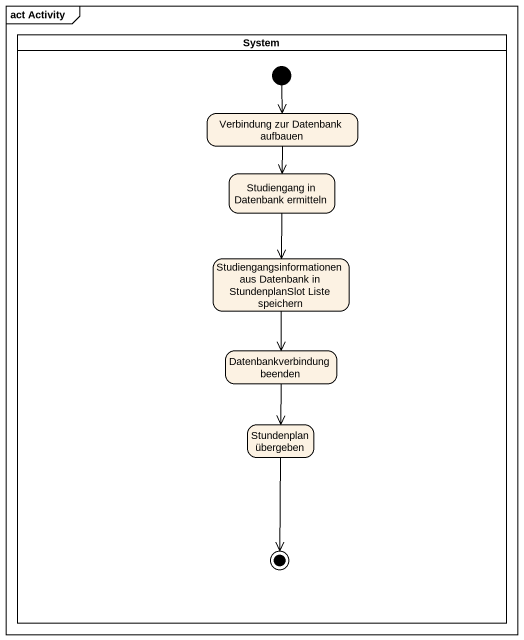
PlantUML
@startuml
mainframe act Activity
hide empty description
state System <<partition>> {
  state "Verbindung zur Datenbank aufbauen" as Verbindung_zur_Datenbank
  state "Studiengang in Datenbank ermitteln" as Studiengang_in_Datenbank
  state "Studiengangsinformationen aus Datenbank in StundenplanSlot Liste speichern" as Studiengangsinformationen
  state "Datenbankverbindung beenden" as Datenbankverbindung_beenden
  state "Stundenplan übergeben" as Stundenplan_übergeben
  [*] --> Verbindung_zur_Datenbank
  Stundenplan_übergeben --> [*]
}
Verbindung_zur_Datenbank --> Studiengang_in_Datenbank
Studiengang_in_Datenbank --> Studiengangsinformationen
Studiengangsinformationen --> Datenbankverbindung_beenden
Datenbankverbindung_beenden --> Stundenplan_übergeben
@enduml
